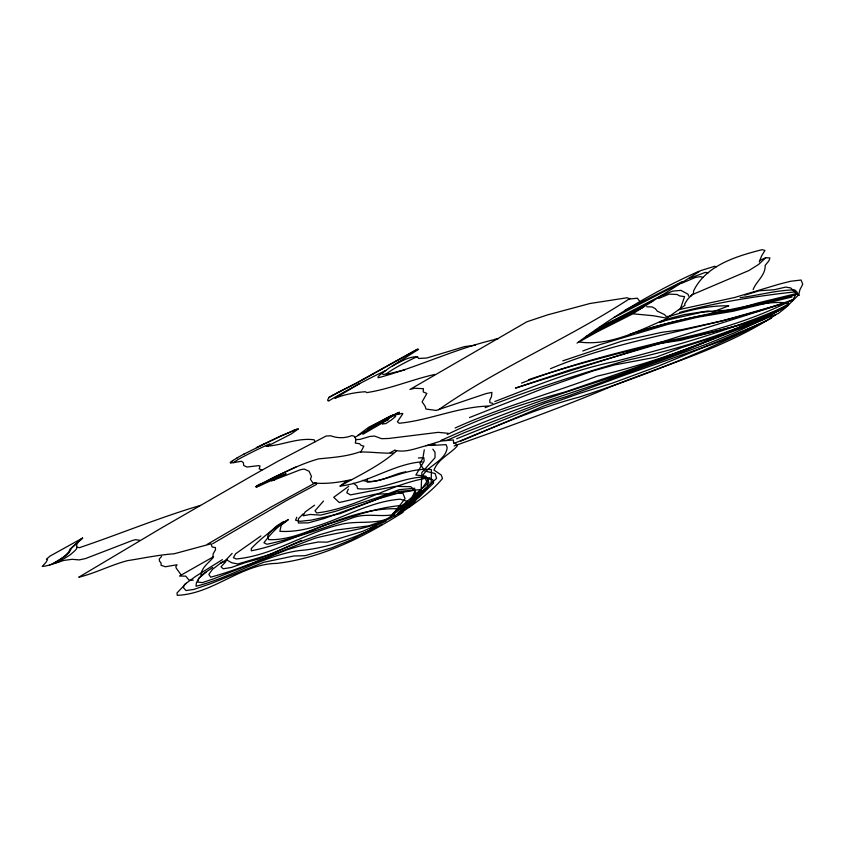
<?xml version="1.0" encoding="UTF-8"?>
<svg xmlns="http://www.w3.org/2000/svg" width="845" height="845" viewBox="0 0 845 845"><rect width="100%" height="100%" fill="white"/><g stroke="black" fill="none" stroke-linecap="round" stroke-linejoin="round"><path stroke-width="1.27" d="M367.417 479.115L367.11 482.168C389.049 480.456 409.233 467.116 431.446 469.651L431.151 482.833L420.588 495.128L412.307 503.187L398.396 513.76M200.909 575.044C201.543 567.724 208.324 563.119 212.803 557.996L213.151 553.876L215.496 549.768L215.422 547.571L212.095 546.958L211.049 543.821L174.176 553.771C158.469 554.901 142.921 558.26 127.542 560.647C110.864 564.967 95.369 573.237 78.754 577.23L161.596 527.893L252.306 475.629L277.678 461.402L326.096 436.041L330.807 435.788C337.451 438.344 345.14 438.375 351.805 435.597L354.161 436.189L355.998 439.389L355.291 443.086L359.558 443.709L361.195 445.431L363.868 446.139L360.561 452.455M680.457 308.636L684.566 296.606L679.686 295.93L677.014 294.472L669.103 294.134L658.741 298.454M424.274 449.815L422.933 457.905L419.912 463.599L424.834 470.992L435.112 473.549L436.601 478.376L401.544 510.317M296.753 517.214L295.592 520.214L300.081 521.323L311.425 520.097L339.965 513.665L396.865 491.547L419.902 489.688L418.296 495.54L414.8 501.74L409.424 507.19M411.314 499.374L415.254 490.163L398.787 492.973L378.571 498.677L324.501 518.407L308.298 522.854L298.38 522.992L298.37 518.777L303.112 513.876M348.33 489.118L346.767 492.719L350.432 494.885L395.682 486.34L410.839 486.699L415.729 492.096L412.466 499.215L407.036 506.218L400.424 511.246M759.296 261.95L761.556 256.035L764.947 250.437L762.105 249.676C736.449 256.172 705.659 265.425 693.555 291.039L693.513 293.363L690.766 296.32M792.504 300.683L796.36 293.447L790.74 287.955L785.861 287.078L774.231 289.729L759.116 290.807L744.825 295.116M667.687 317.509L667.085 318.597C639.316 330.374 610.174 346.365 579.005 341.993L597.204 331.842L632.926 313.801L653.227 315.724L666.768 318.153L685.01 305.267L684.651 304.031L687.577 299.383L691.706 294.916L748.997 270.495L758.63 264.432L765.739 257.757L769.932 257.905L768.961 260.746L765.19 265.393C765.581 275.333 756.455 280.984 753.117 289.582M401.956 510.369L407.195 501.275L400.245 499.194C358.153 502.3 322.526 533.85 279.875 531.325L281.205 525.273L286.761 520.774M384.454 421.063L388.225 419.574M382.193 423.831L382.965 422.584M267.707 446.033L291.514 433.823L298.433 428.785L280.255 436.231L243.804 454.156M397.034 414.177L399.379 413.532M161.606 556.369L159.198 559.147L159.578 561.249L161.068 562.96L161.078 565.305L165.388 566.763L177.091 564.745L175.855 566.636L176.151 568.009L181.263 575.096M354.731 437.446L399.453 412.233L386.334 419.395M68.276 552.514C61.484 559.612 52.179 565.685 42.25 566.435L45.968 562.39L47.521 559.622L46.422 559.232L50.035 556.073L82.578 538.054L78.331 541.708L76.599 544.993L77.011 547.169L79.377 547.687C119.874 534.019 159.515 517.478 200.571 505.394M323.498 501.064L315.016 510.792L316.653 512.947C356.252 508.5 390.327 483.308 429.735 477.657L417.631 494.557L397.942 513M232.143 553.422L226.206 559.686L231.794 562.781L237.846 563.974L271.245 554.088L301.411 540.42M438.555 409.751C499.068 367.364 568.347 338.792 630.095 298.348M357.815 435.428L368.747 427.221L390.063 416.342L374.715 424.75L367.364 429.841M401.396 510.686L428.246 486.033L424.866 477.002C401.84 477.171 380.546 491.441 357.541 488.653L356.949 486.002L353.379 483.213M230.368 462.733L231.065 462.109M186.227 583.346L177.038 592.894L177.26 595.324C213.109 593.982 241.121 563.869 276.769 563.393C322.463 558.049 364.596 536.522 403.065 512.302M206.191 572.033L198.945 578.181L196.399 582.786L195.998 586.229C231.372 577.579 262.732 555.714 299.236 550.56C328.473 548.342 356.358 537.103 382.394 524.227M232.998 460.504L230.336 462.468L230.706 463.018L241.607 461.275L243.349 462.701L243.698 465.479L247.015 467.021L258.507 465.637L260.006 465.975L259.183 468.848L261.844 470.073M389.545 517.731L411.219 499.744L421.106 490.427L421.856 472.524L435.006 457.758L435.038 452.255L432.83 449.181M392.724 513.675L428.954 482.664L426.007 476.242L415.846 475.017L424.127 461.095L423.841 457.631L418.381 457.979M82.704 538.064L71.667 548.004L69.121 552.545L65.382 556.073L53.003 563.615M422.225 461.782C393.421 463.937 368.705 482.949 340.112 486.076L347.01 480.625M397.689 513.961L419.3 496.945L433.633 483.023L432.735 479.654L421.708 477.372C427.243 465.363 445.632 461.264 447.174 447.66L446.107 444.639L430.527 445.484M362.875 434.298L388.594 419.331L386.693 419.976M778.583 313.263L785.987 307.453L798.673 294.799L799.972 289.603L802.75 284.29L801.071 280.033L790.709 281.248L779.555 284.057L734.675 297.482L678.788 309.671M81.131 539.258L70.114 548.986L68.445 552.598M348.668 486.34L333.722 497.304L339.246 502.532L375.043 494.23L402.875 493.11L405.072 498.698L390.939 516.527L370.363 528.4M314.572 505.204L305.14 511.975L303.101 515.777L310.337 514.457L320.646 515.144L335.328 511.383L379.004 497.124L399.199 489.667L414.832 488.262M577.061 343.102C615.076 314.847 655.762 290.522 699.037 271.213M212.676 567.47L202.906 574.125L198.723 578.466L197.741 582.078L202.325 582.606L213.595 578.846L287.585 549.588L304.675 544.613L318.311 542.004L327.29 542.141L362.484 531.431L385.922 521.164M260.947 535.941L235.66 553.739L233.378 557.647L236.135 558.967C273.009 555.587 304.622 532.952 340.334 524.555C355.259 520.562 371.124 524.28 386.207 519.369M378.782 423.81L386.587 419.247M399.938 513.57C415.043 503.293 430.855 492.55 442.474 478.502L441.312 475.091L434.003 470.031C438.048 459.162 449.603 454.325 457.103 446.255L456.448 444.216L453.607 442.917L453.342 439.96L441.449 440.921L426.176 445.653M283.614 521.46L276.262 526.234L269.344 532.794L267.675 536.153L268.699 539.638C288.821 540.494 307.95 531.051 326.614 524.576C352.354 516.876 377.726 506.768 404.85 505.278M369.835 428.415L383.091 420.314M212.475 543.842L286.032 500.768L316.664 484.333M633.137 313.579L700.801 270.59L714.722 266.27L716.264 266.788M232.269 460.863L237.582 457.663M288.06 520.097C278.258 525.453 270.569 533.934 263.936 542.765L266.946 544.264C295.56 538.096 323.36 528.188 350.971 518.45C364.882 512.44 379.88 517.425 394.161 514.573L395.196 516.432M222.393 559.654L195.67 576.343L184.611 584.413L183.27 587.444L185.995 590.56L193.78 589.451L211.06 583.546L263.735 562.295L293.88 555.978L305.066 555.704L331.768 547.824L351.203 539.86L376.648 526.519M288.24 519.495C274.91 527.745 262.151 537.188 251.271 548.511L251.303 550.771C302.024 541.159 348.087 505.944 401.048 508.87M783.959 307.337L765.295 318.576L734.949 332.613L706.769 344.116L594.5 384.908L538.677 403.783L464.264 432.672L446.857 440.446L441.09 440.446C497.325 414.863 555.947 394.985 614.727 376.384L676.792 354.139L768.675 315.217L788.512 303.851M776.016 314.625C724.587 348.774 664.772 364.491 608.337 387.739C557.668 409.075 505.933 427.454 454.187 445.938M359.685 383.598L334.926 398.28C344.665 394.457 355.037 392.376 365.441 391.731L366.762 392.608C390.094 389.038 412.275 379.405 435.038 374.388M370.237 375.624L373.796 373.564M207.226 544.37L271.414 506.82L315.977 482.484M328.726 397.689L332.698 395.418M332.518 395.523L338.687 392.048M237.107 457.842L244.078 454.008M356.96 382.975L363.508 379.32M382.563 368.737L395.861 361.311M397.382 412.994L394.573 414.43M395.724 361.385L417.726 349.238M397.541 362.928C403.572 359.833 410.681 356.664 417.493 356.622L418.602 358.481L426.767 358.016L464.613 346.608L475.503 345.183M392.312 366.075L403.973 359.632M259.774 485.019L256.626 486.9L258.559 486.255M586.155 336.553L643.256 307.157M213.542 556.707L179.478 576.036L185.784 576.153L189.037 580.135L193.262 580.188M373.279 373.86L382.405 368.832M363.287 379.437L369.656 375.951M227.421 559.295L221.136 562.728L212.444 569.382L208.863 574.389L210.669 577.188C246.846 567.344 280.434 550.687 315.544 538.075C343.873 530.575 374.324 529.847 399.358 512.799M220.598 563.34L223.291 561.872L225.9 561.608L221.02 566.72L223.133 568.769L231.287 567.491L245.906 562.421L259.056 558.915L297.07 542.817L319.368 534.8L335.771 530.111L368.61 525.896L385.626 519.992M588.807 335.116L644.196 306.555M338.169 392.333L356.368 383.303M259.246 485.315C278.533 475.429 297.651 464.729 318.649 458.877C332.381 457.494 346.355 456.649 359.558 451.98C370.86 451.779 382.193 453.554 393.485 453.068M599.654 327.406L662.417 295.053M340.112 486.076C359.209 475.26 379.775 465.87 396.252 451.219L394.816 450.248L390.189 452.635M625.036 310.221L682.221 281.596M595.471 330.237L652.858 301.052M297.958 429.366L296.584 429.355M679.908 283.424L614.22 317.371M791.987 300.144C750.233 321.343 704.814 334.102 658.878 342.595C612.54 354.013 565.992 365.716 521.492 383.123M766.626 320.508L723.584 340.26L621.614 376.247L566.889 396.453L544.909 403.181L456.649 438.777M783.568 308.203L761.176 319.135L716.856 336.342L681.566 347.633L656.037 357.171L614.547 364.924L592.989 370.944L543.599 388.32L469.471 417.567M256.384 447.596L263.492 444.143M771.379 318.185C709.715 350.02 645.147 375.518 579.237 397.087C536.11 408.558 495.254 426.651 454.018 443.414M264.379 482.601L255.549 486.783L273.41 477.436L295.94 466.979M788.586 304.876C716.898 340.419 640.922 365.991 565.379 391.879C524.967 402.97 484.84 415.898 447.216 434.541M278.808 476.907L271.498 480.773L274.921 479.738M662.691 295.412L672.472 291.155L680.89 290.363L687.978 294.166L688.707 296.194M273.537 439.506L279.896 436.506M258.728 486.224L286.106 473.739L278.512 477.087M788.237 305.499L769.034 314.583L749.135 322.642L680.943 340.292L660.885 343.302L569.794 370.004L515.482 388.087L784.16 303.292L722.422 320.804L682.084 329.613L661.73 332.349L622.237 341.01L562.812 360.826M782.058 308.657C732.636 332.381 679.792 348.89 626.282 360.456C578.624 374.324 531.315 389.365 485.157 407.66M263.365 444.195L273.484 439.527M390.422 416.057L394.066 414.715M759.518 260.587L765.739 257.757M286.719 433.527L294.018 430.242M689.435 278.385L705.142 272.428L708.638 272.682M660.283 322.558L669.578 318.417L684.239 314.615L708.068 310.981L712.747 311.911L728.812 305.837C708.416 305.383 688.189 310.337 668.934 316.611M681.968 283.149L695.794 277.297L700.674 276.621L702.776 277.413M279.758 436.569L286.677 433.538M787.867 305.383C732.277 329.972 673.676 346.461 614.917 361.459C573.375 369.962 534.167 386.418 494.758 401.555M761.408 323.308L656.998 366.677L612.583 383.081L580.346 393.126L544.529 405.758L460.514 441.238M455.159 427.982C501.148 407.142 549.968 393.96 597.098 376.162C659.544 361.766 718.968 337.018 778.393 313.463M49.496 565.073L63.871 560.404L72.195 559.305L79.103 559.908L85.546 558.556L132.496 540.462L135.549 539.67L139.869 540.325M582.754 351.002L599.939 344.623L667.656 324.438L697.241 317.266L733.154 311.235L792.008 296.996M792.916 299.605C713.909 328.98 628.374 335.845 550.444 368.716M778.53 310.791C732.351 331.177 682.306 337.335 633.908 349.65C598.461 358.46 563.245 368.019 528.526 379.669M293.796 430.327L296.679 429.334M275.079 479.59L300.408 469.725L304.179 469.059L309.09 471.256L311.499 476.538L310.39 479.136L312.851 482.928C325.821 484.269 339.067 482.484 351.774 479.506M637.637 332.053C663.895 323.719 690.809 317.361 718.007 312.946C741.266 308.943 764.852 300.239 788.607 303.028M630.159 334.176C683.869 316.009 740.526 309.545 795.177 294.958M404.913 369.846L389.397 373.617L383.049 374.43L382.046 373.247M405.674 471.827C391.267 474.256 377.335 484.956 362.494 480.372M679.56 312.449C717.468 302.309 756.423 296.025 795.367 291.852M659.66 321.755L701.192 312.375L717.162 310.675L733.428 310.073L757.5 303.059L795.969 293.68L799.423 295.296M493.649 339.774C454.166 349.249 417.145 367.385 378.106 377.81L378.053 376.796L379.817 374.958L389.186 367.955L418.571 349.334L417.145 349.281L356.315 383.049L329.064 397.203L327.712 399.843L327.786 400.646L328.811 400.836M740.146 297.641C758.44 295.496 776.196 290.088 794.765 289.898L797.141 292.18L797.838 294.546M57.544 562.02L59.118 561.693M494.642 339.246L498.233 338.676M435.038 444.28C421.549 445.104 408.315 453.765 394.816 450.248M382.595 423.958L385.88 423.577L391.129 420.134L395.618 416.479L394.214 415.624L394.932 415.064L402.146 413.395L402.833 413.765L397.403 421.771L399.178 423.271C429.397 420.271 457.641 407.058 488.209 406.065M669.377 316.315L666.209 316.548L664.582 314.604L657.389 311.203L655.35 308.7L652.182 306.936L646.647 306.788M355.777 439.59L359.801 439.432L369.73 436.485L374.409 436.041L381.634 438.682L388.637 438.481L438.259 432.344L448.283 433.327M266.196 446.244C282.188 445.378 297.767 437.509 314.171 439.812L315.069 441.692M492.772 403.318L489.92 402.664L489.741 400.245L491.463 396.717L491.927 392.407L485.949 393.622L436.136 410.427L425.996 409.064L425.088 406.16L422.099 401.84L426.873 393.453L423.208 391.932L423.419 388.689L414.61 388.246L409.952 389.471L526.879 321.787L547.602 314.868L590.074 303.482L627.201 297.746L629.821 298.993L637.394 298.2L639.633 301.264M328.885 400.815A69.353 6.264 -28.1 0 1 385.753 370.511M386.271 373.849A23.28 2.091 -28 0 1 417.219 356.696M233.769 462.796A8.862 0.813 -28.5 0 1 243.529 456.564A53.33 5.007 -28.5 0 1 268.816 444.29A6.517 0.602 -28.4 0 1 266.883 446.382M76.631 547.085A70.948 6.39 -29.1 0 1 71.793 553.422A11.08 1.014 -29 0 1 65.614 557.711A11.08 1.014 -29 0 1 55.992 562.781M393.157 414.884A5.461 0.592 -28.1 0 1 390.316 416.194M389.017 417.039A6.052 0.655 -28.1 0 1 386.577 417.673M260.461 483.9A5.683 0.602 -28.5 0 1 256.584 485.864M261.411 484.164A52.242 5.461 -28.5 0 1 256.521 486.889M271.921 480.647A6.792 0.739 -28.5 0 1 274.234 480.013"/></g></svg>
